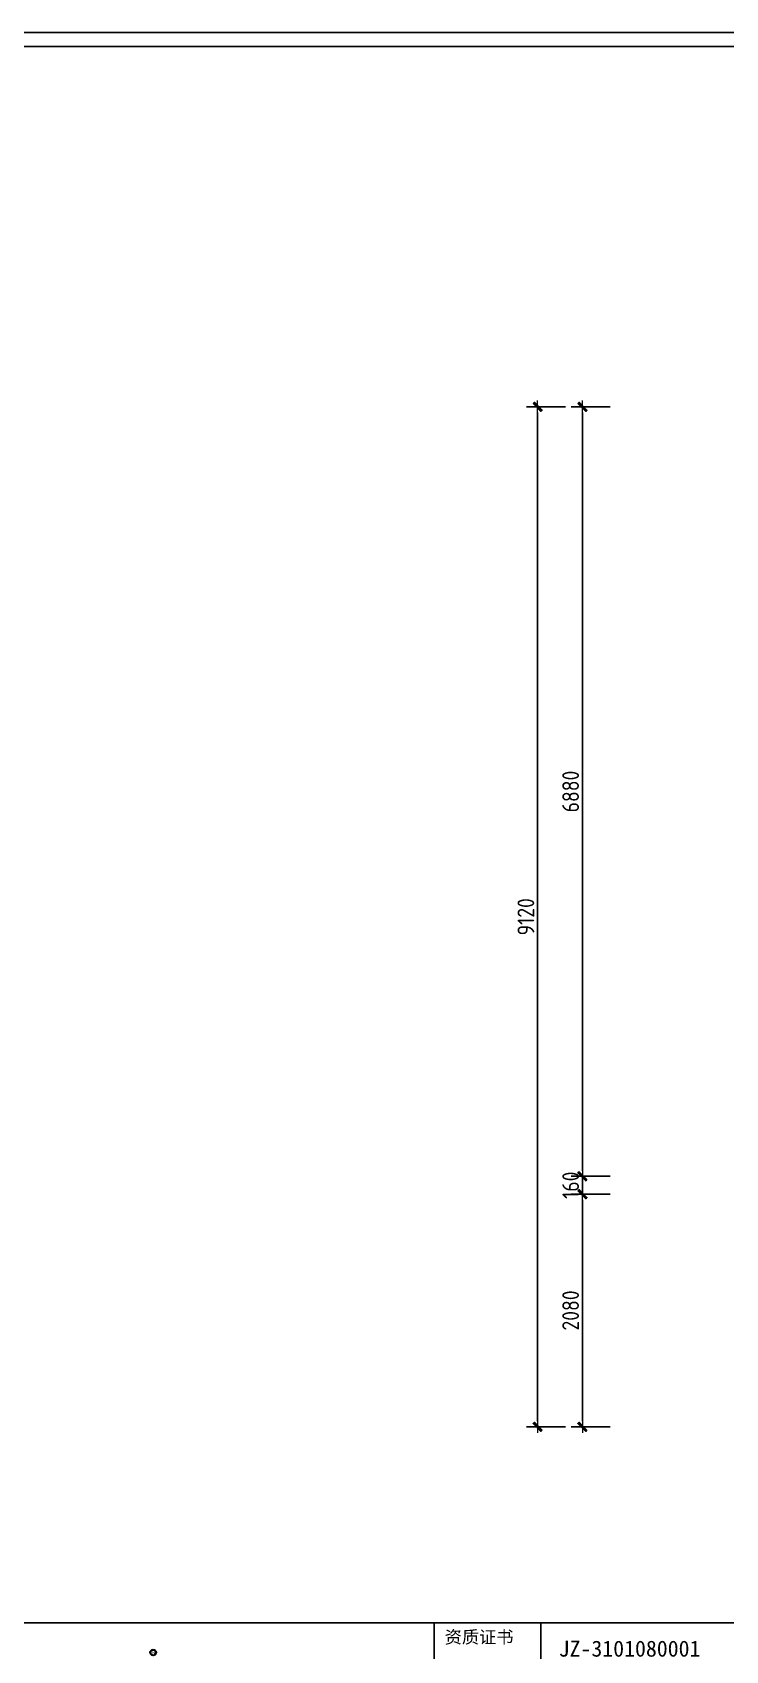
# Model space of a CAD drawing. Header units: millimetres. Extents: x -58733 to 427521, y -235734 to 553534.
# Drawn here: x 113053 to 119253, y -204065 to -189596 of the extents above; entities that cross this region are included whole.
import ezdxf

# ---------------------------------------------------------------- set-up
doc = ezdxf.new("R2010")
doc.units = ezdxf.units.MM
doc.layers.add('图框', color=251, linetype='Continuous')
doc.layers.add('目录文字', color=8, linetype='Continuous')
doc.layers.add('墙体', color=7, linetype='Continuous', lineweight=30)
doc.styles.add('CCD_DIM', font='ARCHS.SHX')
doc.styles.get("Standard").update_dxf_attribs({"font": 'simsun.ttc'})
doc.styles.add('YQ_DIM', font='SUPEROS.SHX', dxfattribs={"width": 0.8, "bigfont": 'HZDX.SHX'})
doc.styles.add('宋体', font='simsun.ttc', dxfattribs={"height": 120})
doc.dimstyles.new('海龍1：50', dxfattribs={"dimscale": 50, "dimtxt": 3, "dimasz": 1, "dimexe": 2, "dimexo": 2, "dimgap": 0.6, "dimtad": 1, "dimdec": 0, "dimrnd": 5, "dimdsep": 46, "dimtxsty": 'CCD_DIM', "dimblk": 'WS-cj', "dimcen": 1, "dimclrd": 242, "dimclre": 242, "dimclrt": 2, "dimadec": 0, "dimazin": 2, "dimtfac": 1, "dimtdec": 0, "dimtix": 1, "dimtmove": 2, "dimatfit": 3, "dimldrblk": 'CCD_Leader_Arrow', "dimfxl": 5, "dimfxlon": 1, "dimtolj": 1, "dimarcsym": 0})

# ---------------------------------------------------------------- blocks, each defined once
blk = doc.blocks.new('图框1比60')
h = blk.add_hatch(color=8)
edge = h.paths.add_edge_path()
edge.add_ellipse((163710, 45505), major_axis=(-0.2, 29.4), ratio=1, start_angle=269.6878, end_angle=449.6878)
edge.add_ellipse((163710, 45505), major_axis=(-0.2, 29.4), ratio=1, start_angle=89.5622, end_angle=269.5622)
edge = h.paths.add_edge_path(flags=16)
edge.add_ellipse((163710, 45505), major_axis=(0, 24.9), ratio=1, start_angle=269.966, end_angle=449.966)
edge.add_ellipse((163710, 45505), major_axis=(0, 24.9), ratio=1, start_angle=89.8872, end_angle=269.8872)
at = {"layer": '目录文字'}
h = blk.add_hatch(color=8, dxfattribs=at)
edge = h.paths.add_edge_path()
edge.add_ellipse((163710, 45505), major_axis=(-0.2, 29.4), ratio=1, start_angle=89.5622, end_angle=269.5622)
edge.add_ellipse((163710, 45505), major_axis=(-0.2, 29.4), ratio=1, start_angle=269.6621, end_angle=449.6621)
edge = h.paths.add_edge_path(flags=16)
edge.add_ellipse((163710, 45505), major_axis=(0, 24.9), ratio=1, start_angle=90.0288, end_angle=270.0288, ccw=False)
edge.add_ellipse((163710, 45505), major_axis=(0, 24.9), ratio=1, start_angle=-89.8872, end_angle=90.1128, ccw=False)
h.paths.add_polyline_path([(163689, 45539), (163733, 45539), (163733, 45472), (163689, 45472)], flags=9)
at = {"color": 8}
blk.add_ellipse((163710, 45505, 0), major_axis=(0.1, 29.4), ratio=1, start_param=1.575118209033049, end_param=7.858303516212636, dxfattribs=at)
at = {"layer": '图框', "color": 121}
blk.add_line((186038, 61389), (161670, 61389), dxfattribs=at)
at = {"layer": '图框', "color": 8}
for p, q in [((161809, 61249), (185898, 61249)), ((161809, 45797), (185898, 45797)), ((161809, 45797), (185898, 45797)), ((166465, 45797), (166465, 44297)), ((167511, 45797), (167511, 45305))]:
    blk.add_line(p, q, dxfattribs=at)
at = {"layer": '目录文字', "color": 8}
blk.add_ellipse((163710, 45505, 0), major_axis=(0.4, 24.9), ratio=1, start_param=1.571448490114663, end_param=7.854633797294249, dxfattribs=at)
for s, height, style, width, p in [('资质证书', 123.8, '宋体', 0.999898, (166569, 45595)), ('R', 44.9, 'YQ_DIM', 0.8, (163698, 45483, 0))]:
    blk.add_text(s, height=height, dxfattribs=dict(at, style=style, width=width)).set_placement(p)
at = {"layer": '目录文字', "width": 1}
blk.add_text('JZ-3101080001', height=157.18, dxfattribs=at).set_placement((167687, 45465))
blk = doc.blocks.new('WS-cj')
blk.add_hatch(color=1).paths.add_polyline_path([(0.59, 0.82), (-0.82, -0.59), (-0.59, -0.82), (0.82, 0.59)])
at = {"color": 1, "linetype": 'ByBlock', "lineweight": 0}
for p, q in [((-1.1, 0), (0, 0)), ((0, 0), (1.1, 0))]:
    blk.add_line(p, q, dxfattribs=at)
at = {"color": 1}
blk.add_lwpolyline([(0.59, 0.82), (-0.82, -0.59), (-0.59, -0.82), (0.82, 0.59)], close=True, dxfattribs=at)
blk = doc.blocks.new('*D737')
at = {"color": 242, "lineweight": -2}
for p, q in [((118222, -192944), (117872, -192944)), ((117972, -192994), (117972, -199774)), ((118222, -199824), (117872, -199824))]:
    blk.add_line(p, q, dxfattribs=at)
at = {"layer": 'Defpoints', "color": 0}
for p in [(118372, -192944), (117972, -199824), (118372, -199824)]:
    blk.add_point(p, dxfattribs=at)
at = {"color": 242, "lineweight": -2, "xscale": 50, "yscale": 50, "zscale": 50}
for p, rotation in [((117972, -192944), 90), ((117972, -199824), 270)]:
    blk.add_blockref('WS-cj', p, dxfattribs=dict(at, rotation=rotation))
at = {"color": 2, "insert": (117867, -196384), "char_height": 150, "attachment_point": 5, "rotation": 90, "style": 'CCD_DIM'}
blk.add_mtext('\\A1;6880', dxfattribs=at)
blk = doc.blocks.new('CCD_Leader_Arrow')
at = {"color": 1, "linetype": 'ByBlock'}
blk.add_line((0, 0), (-1, 0), dxfattribs=at)
for points in [[(-0.86, 0.67), (-0.6, 0.85), (-0.24, 0), (0, 0)], [(-0.86, -0.67), (-0.6, -0.85), (-0.24, 0), (0, 0)]]:
    blk.add_solid(points, dxfattribs=at)
blk = doc.blocks.new('*D738')
at = {"color": 242, "lineweight": -2}
for p, q in [((117972, -199774), (117972, -199724)), ((118222, -199824), (117872, -199824)), ((117972, -199824), (117972, -199984)), ((118222, -199984), (117872, -199984)), ((117972, -200034), (117972, -200084))]:
    blk.add_line(p, q, dxfattribs=at)
at = {"layer": 'Defpoints', "color": 0}
for p in [(118372, -199824), (117972, -199984), (118372, -199984)]:
    blk.add_point(p, dxfattribs=at)
at = {"color": 242, "lineweight": -2, "xscale": 50, "yscale": 50, "zscale": 50}
for p, rotation in [((117972, -199824), 270), ((117972, -199984), 90)]:
    blk.add_blockref('WS-cj', p, dxfattribs=dict(at, rotation=rotation))
at = {"color": 2, "insert": (117867, -199904), "char_height": 150, "attachment_point": 5, "rotation": 90, "style": 'CCD_DIM'}
blk.add_mtext('\\A1;160', dxfattribs=at)
blk = doc.blocks.new('*D739')
at = {"color": 242, "lineweight": -2}
for p, q in [((118222, -199984), (117872, -199984)), ((117972, -200034), (117972, -202014)), ((118222, -202064), (117872, -202064))]:
    blk.add_line(p, q, dxfattribs=at)
at = {"layer": 'Defpoints', "color": 0}
for p in [(118372, -199984), (117972, -202064), (118372, -202064)]:
    blk.add_point(p, dxfattribs=at)
at = {"color": 242, "lineweight": -2, "xscale": 50, "yscale": 50, "zscale": 50}
for p, rotation in [((117972, -199984), 90), ((117972, -202064), 270)]:
    blk.add_blockref('WS-cj', p, dxfattribs=dict(at, rotation=rotation))
at = {"color": 2, "insert": (117867, -201024), "char_height": 150, "attachment_point": 5, "rotation": 90, "style": 'CCD_DIM'}
blk.add_mtext('\\A1;2080', dxfattribs=at)
blk = doc.blocks.new('*D740')
at = {"color": 242, "lineweight": -2}
for p, q in [((117822, -192944), (117472, -192944)), ((117572, -202014), (117572, -192994)), ((117822, -202064), (117472, -202064))]:
    blk.add_line(p, q, dxfattribs=at)
at = {"layer": 'Defpoints', "color": 0}
for p in [(117572, -192944), (118372, -192944), (118372, -202064)]:
    blk.add_point(p, dxfattribs=at)
at = {"color": 242, "lineweight": -2, "xscale": 50, "yscale": 50, "zscale": 50}
for p, rotation in [((117572, -192944), 90), ((117572, -202064), 270)]:
    blk.add_blockref('WS-cj', p, dxfattribs=dict(at, rotation=rotation))
at = {"color": 2, "insert": (117467, -197504), "char_height": 150, "attachment_point": 5, "rotation": 90, "style": 'CCD_DIM'}
blk.add_mtext('\\A1;9120', dxfattribs=at)

msp = doc.modelspace()

# ---------------------------------------------------------------- block references
at = {"layer": '墙体', "color": 0, "xscale": 0.9120113186390109, "yscale": 0.9120113186390109, "zscale": 0.9120113186390109}
msp.add_blockref('图框1比60', (-35172.4, -245583.6), dxfattribs=at)

# ---------------------------------------------------------------- dimensions: what is measured, and where the dimension line sits
for base, p1, p2, picture, middle in [((117572.3, -192944.3), (118372.3, -202064.3), (118372.3, -192944.3), '*D740', (117467.3, -197504.3)), ((117972.3, -199824.3), (118372.3, -192944.3), (118372.3, -199824.3), '*D737', (117867.3, -196384.3)), ((117972.3, -199984.3), (118372.3, -199824.3), (118372.3, -199984.3), '*D738', (117867.3, -199904.3)), ((117972.3, -202064.3), (118372.3, -199984.3), (118372.3, -202064.3), '*D739', (117867.3, -201024.3))]:
    dim = msp.add_linear_dim(base=base, p1=p1, p2=p2, angle=90, dimstyle='海龍1：50')
    dim.commit()
    dim.dimension.update_dxf_attribs({"geometry": picture, "text_midpoint": middle})

doc.saveas('drawing.dxf')
